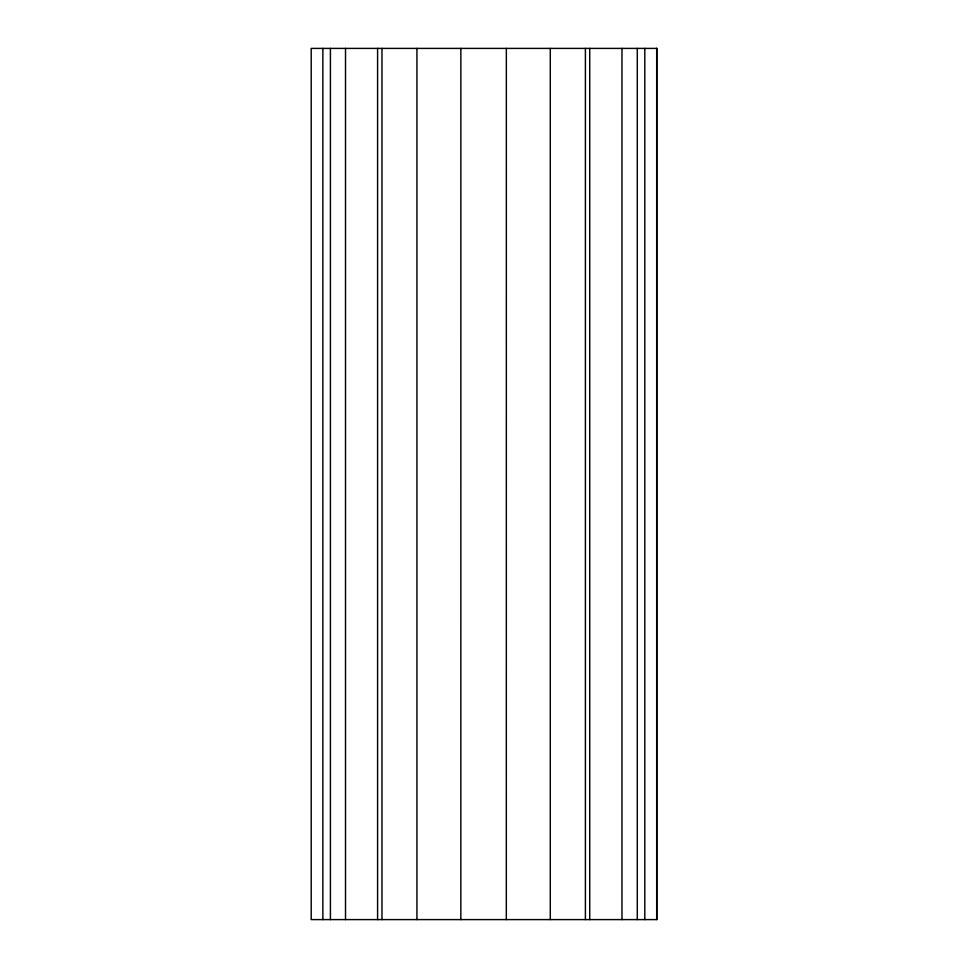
<?xml version="1.0" encoding="UTF-8"?>
<svg xmlns="http://www.w3.org/2000/svg" width="968" height="968" viewBox="0 0 968 968"><rect width="100%" height="100%" fill="white"/><g stroke="black" fill="none" stroke-linecap="round" stroke-linejoin="round"><path stroke-width="1.45" d="M656.691 48.4L656.691 919.6M644.809 48.4L644.809 919.6M637.283 48.4L637.283 919.6M621.976 48.4L621.976 919.6M589.73 48.4L589.73 919.6M585.398 48.4L585.398 919.6M550.284 48.4L550.284 919.6M506.349 48.4L506.324 919.6M460.865 48.4L460.841 919.6M416.93 48.4L416.93 919.6M381.973 48.4L381.973 919.6M377.593 48.4L377.593 919.6M345.516 48.4L345.516 919.6M330.415 48.4L330.415 919.6M322.864 48.4L322.864 919.6M656.8 48.4L311.2 48.4L311.2 919.6L656.8 919.6L656.8 48.4"/></g></svg>
